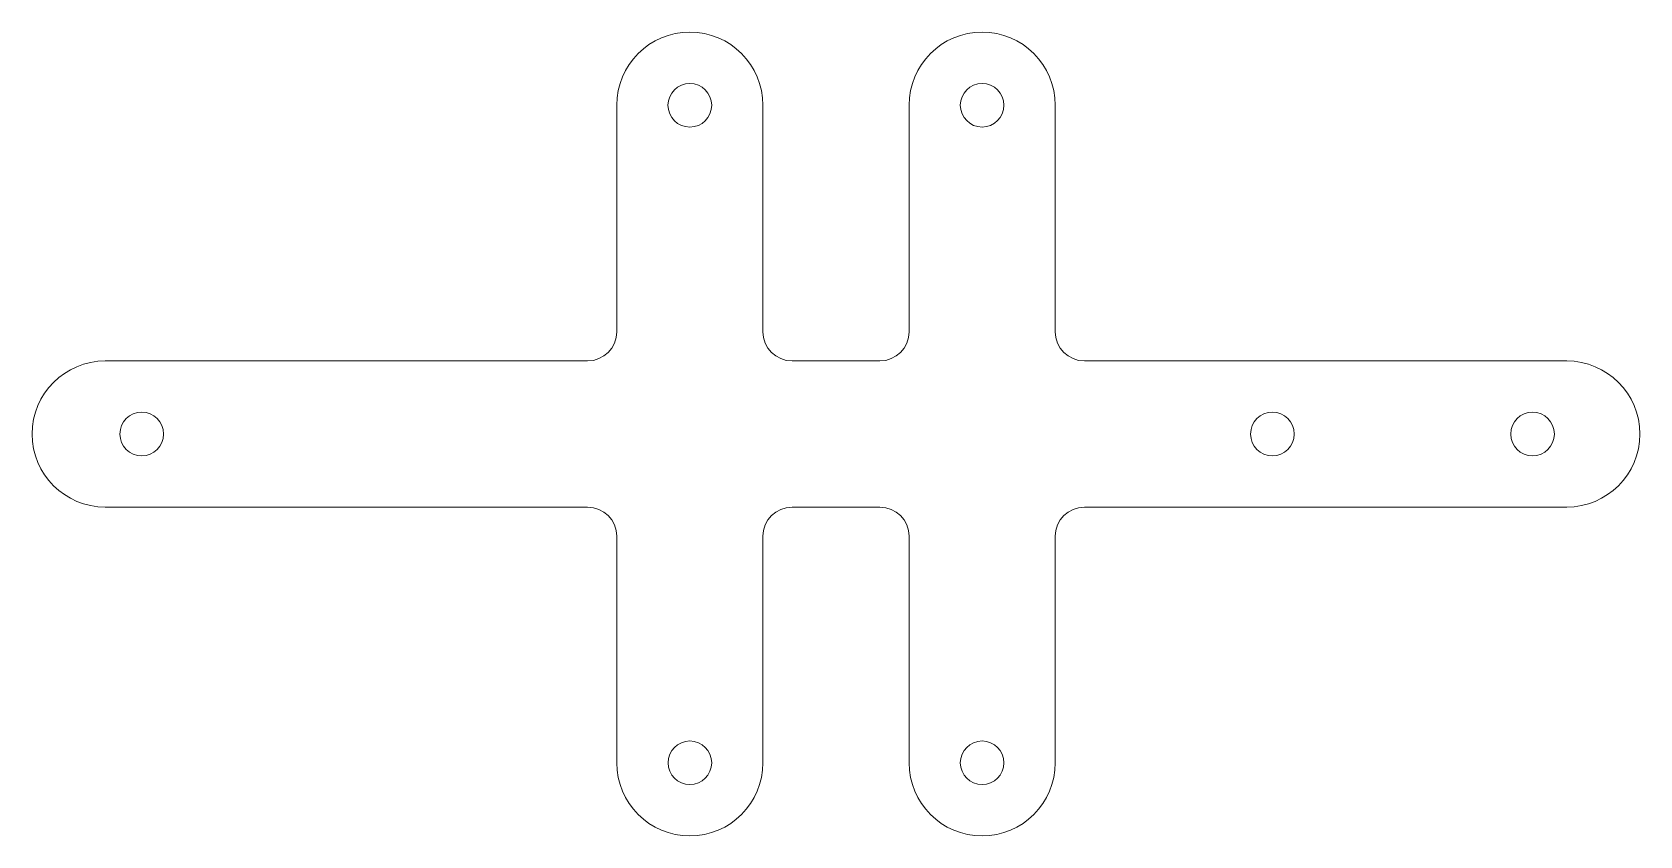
# Model space of a CAD drawing. Header units: inches. Extents: x 0.56 to 6.06, y 0.34 to 3.09.
import ezdxf

# ---------------------------------------------------------------- set-up
doc = ezdxf.new("R2010")
doc.units = ezdxf.units.IN
doc.header["$MEASUREMENT"] = 0

msp = doc.modelspace()

# ---------------------------------------------------------------- linework, layer by layer
at = {"color": 7, "linetype": 'Continuous', "lineweight": 15}
for p, q in [((2.5609, 2.0604), (2.5609, 2.8354)), ((3.0609, 2.8354), (3.0609, 2.0604)), ((3.5609, 2.0604), (3.5609, 2.8354)), ((4.0609, 2.8354), (4.0609, 2.0604)), ((0.8109, 1.9604), (2.4609, 1.9604)), ((3.1609, 1.9604), (3.4609, 1.9604)), ((4.1609, 1.9604), (5.8109, 1.9604)), ((2.4609, 1.4604), (0.8109, 1.4604)), ((3.4609, 1.4604), (3.1609, 1.4604)), ((5.8109, 1.4604), (4.1609, 1.4604)), ((2.5609, 0.5854), (2.5609, 1.3604)), ((3.0609, 1.3604), (3.0609, 0.5854)), ((3.5609, 0.5854), (3.5609, 1.3604)), ((4.0609, 1.3604), (4.0609, 0.5854))]:
    msp.add_line(p, q, dxfattribs=at)
for centre, radius in [((2.8109, 2.8354), 0.0748), ((3.8109, 2.8354), 0.0747), ((0.9359, 1.7104), 0.0747), ((4.8039, 1.7104), 0.0747), ((5.6937, 1.7104), 0.0747), ((2.8109, 0.5854), 0.0747), ((3.8109, 0.5854), 0.0747)]:
    msp.add_circle(centre, radius, dxfattribs=at)
for centre, radius, start, end in [((2.8109, 2.8354), 0.25, 90, 180), ((2.8109, 2.8354), 0.25, 0, 90), ((3.8109, 2.8354), 0.25, 90, 180), ((3.8109, 2.8354), 0.25, 0, 90), ((2.4609, 2.0604), 0.1, 270, 0), ((3.1609, 2.0604), 0.1, 180, 270), ((3.4609, 2.0604), 0.1, 270, 0), ((4.1609, 2.0604), 0.1, 180, 270), ((0.8109, 1.7104), 0.25, 90, 180), ((5.8109, 1.7104), 0.25, 0, 90), ((0.8109, 1.7104), 0.25, 180, 270), ((5.8109, 1.7104), 0.25, 270, 0), ((2.4609, 1.3604), 0.1, 0, 90), ((3.1609, 1.3604), 0.1, 90, 180), ((3.4609, 1.3604), 0.1, 0, 90), ((4.1609, 1.3604), 0.1, 90, 180), ((2.8109, 0.5854), 0.25, 180, 270), ((2.8109, 0.5854), 0.25, 270, 0), ((3.8109, 0.5854), 0.25, 180, 270), ((3.8109, 0.5854), 0.25, 270, 0)]:
    msp.add_arc(centre, radius, start, end, dxfattribs=at)

doc.saveas('drawing.dxf')
